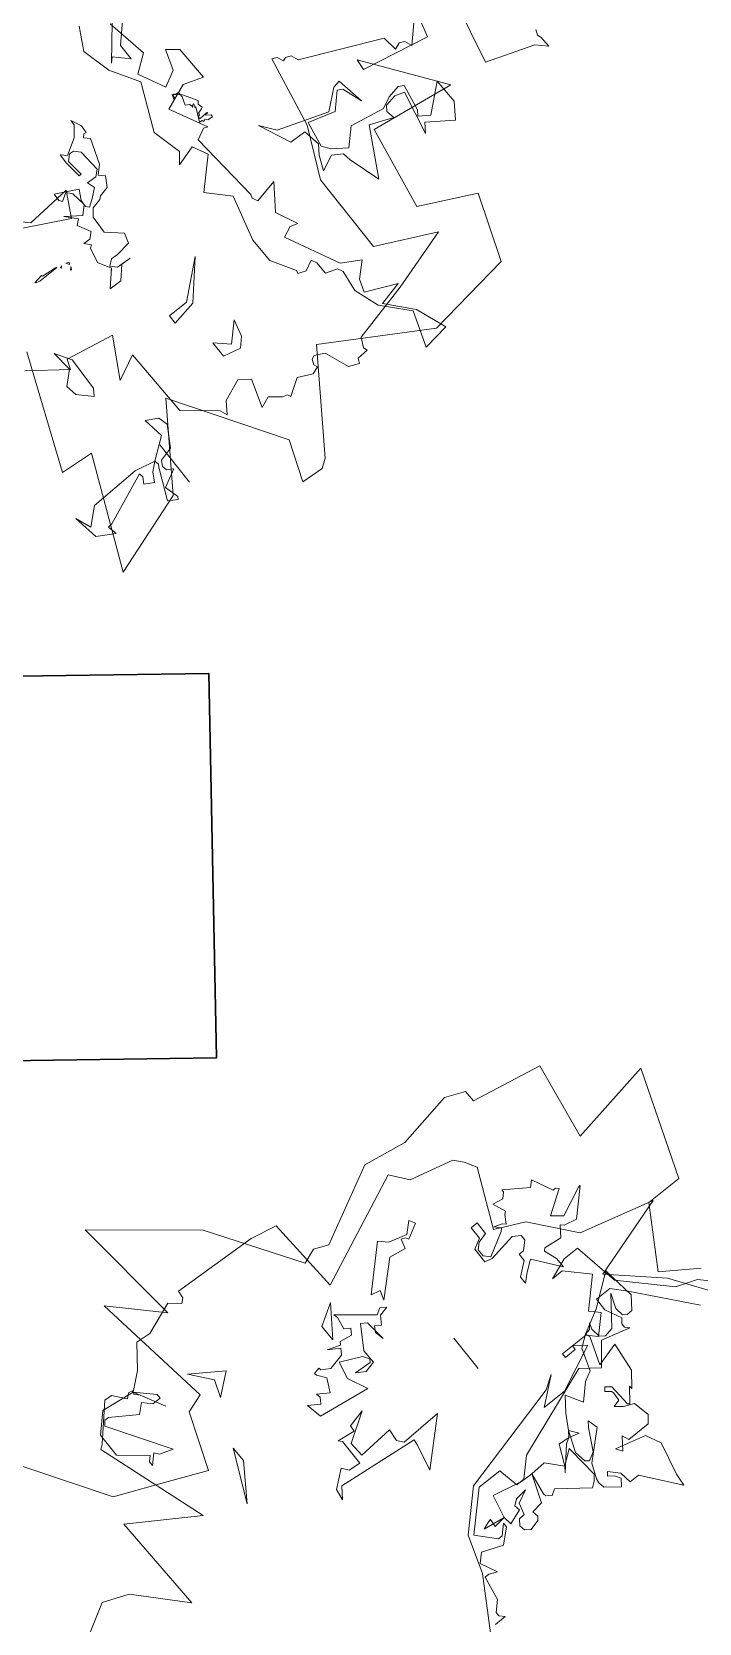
# Model space of a CAD drawing. Header units: metres. Extents: x -71 to 881, y -503 to 661.
# Drawn here: x 167.2 to 170.3, y -227.7 to -220.29 of the extents above; entities that cross this region are included whole.
import ezdxf

# ---------------------------------------------------------------- set-up
doc = ezdxf.new("R2010")
doc.units = ezdxf.units.M
doc.layers.add('ARBRE', color=100, linetype='Continuous', lineweight=13, true_color=0x00ff3f)
doc.layers.add('Parede', color=6, linetype='Continuous', lineweight=30)

# ---------------------------------------------------------------- blocks, each defined once
blk = doc.blocks.new('WMF2', base_point=(0, 0.01))
at = {"color": 251, "lineweight": 0, "true_color": 0x636466}
for points in [[(175.85, -184.22), (183.13, -179.1), (188.97, -172.64), (192.5, -184.13), (195.26, -173.72), (200.97, -168.92), (202.85, -164.87), (210.8, -168.41), (212.43, -167.44), (213.62, -166.42), (215.13, -160.27), (217.5, -158.38), (210.72, -142.97), (221.5, -142.28), (222.26, -138.6), (222.84, -126.51), (221.75, -126.41), (221.24, -125.83), (222.46, -124.38), (220.76, -119.93), (220.93, -117.85), (217.92, -115.52), (216.01, -113.25), (211.75, -115.52), (215.09, -113.71), (215.69, -113.21), (216.23, -113.25), (216.29, -112.71), (215.78, -112.1), (217.44, -110.7), (217.53, -109.6), (213.13, -105.6), (212.64, -105.02), (197.13, -110.25), (202.88, -101.16), (188.84, -101.73), (195.03, -95.86), (196.4, -92.3), (193.55, -87.25)], [(40.14, -89.34), (24.4, -82.93), (24.01, -87.6), (8.81, -80.93), (12.69, -92.64), (23.58, -100.08), (8.83, -109.56), (3.27, -107.44), (3.01, -110.61), (3.9, -111.79), (16.57, -120.44), (8.22, -134.47), (9.81, -146.85), (18.98, -150.2), (22.71, -142.59), (34.39, -144.58), (32.65, -156.43), (43.16, -148.65), (41.63, -148.52), (39.67, -158.01), (44.92, -159.4)], [(181.35, -183.49), (184.59, -178.67), (192.69, -183.49), (192.69, -188.7), (207.51, -193.95), (205.44, -181.84), (216.23, -183.49), (218.11, -173.58), (219.76, -173.52), (220.92, -170.8), (219.49, -162.84), (220.49, -156.77), (215.08, -146.26), (215.94, -144.26), (215.12, -142.21), (227.2, -134.24), (237.13, -121.84), (221.43, -123.58), (227.53, -117.47), (210.08, -120.09), (209.21, -117.47), (201.41, -114.58), (204.04, -108.47), (206.64, -102.36), (221.47, -92.77)], [(38.33, -87.51), (34.61, -92.45), (35.99, -92.94), (34.69, -99.75), (29.28, -96.73), (30.97, -100.19), (21.09, -100.49), (17.67, -104.7), (16.66, -105.12), (18.28, -106.23), (19.48, -109.18), (18.41, -110.67), (14.49, -109.41), (15.1, -110.95), (13.93, -112.47), (13.73, -113.15), (13.23, -113.37), (14.72, -115.61), (13.76, -117.64), (14.16, -118.66), (14.68, -118.45), (15.39, -118.76), (15.6, -119.27), (14.94, -120.61), (11.56, -121.96), (10.97, -123.39), (11.67, -123.68), (11.74, -125.32), (12.27, -125.11), (13.58, -125.77), (15.6, -134.05), (18.21, -142.77), (22.11, -134.68), (33.61, -134.71), (40.51, -137.9), (50.45, -139.73), (50.16, -140.44), (49.24, -140.81), (49.44, -141.32), (49.15, -142.04), (48.13, -142.44), (43.19, -153.31), (41.06, -153.59), (41.43, -154.51), (41.13, -155.22), (40.11, -155.63), (43.05, -158.46)], [(40.97, -163.9), (32.15, -161.95), (29.82, -168.64), (28.52, -170), (30.14, -169.93), (30.65, -169.72), (31.37, -170.03)], [(18.5, -90.74), (17.84, -93.61), (20.02, -96.45), (22.98, -96.02), (22.05, -97.63), (20.72, -98), (17.93, -96.37), (17.41, -94.37), (16.65, -93.94), (15.97, -94.11), (15.49, -94.96), (14.21, -92.52), (12.21, -93.06), (11.86, -92.86), (12.6, -91.6), (16.89, -93.51), (17.23, -93.72), (17.84, -93.61), (16.91, -92.52), (15.64, -91.79), (16.37, -90.52), (17.22, -91.02), (17.83, -90.91), (14.87, -83.79), (14.78, -83.17), (13.49, -83.45), (14.87, -81.07), (17.86, -80.56), (18.47, -80.47), (16.28, -81.33), (18.28, -83.52), (18.5, -90.74), (18.5, -90.74)], [(30.71, -93.26), (29.79, -92.67), (31.51, -90.88), (33.12, -90.61), (34.74, -92.37), (37.69, -92.07), (35.5, -93.43), (30.71, -93.26), (30.71, -93.26)], [(58.61, -95.97), (60.32, -95.97), (63.86, -99.98), (59.71, -97.06), (57.39, -99.38), (58.61, -101.21), (59.21, -101.81), (59.21, -103.52), (57.39, -100.59), (55.69, -98.89), (55.08, -98.89), (53.39, -100.59), (53.87, -107.05), (50.45, -105.22), (56.79, -93.05), (56.79, -94.14), (58.61, -95.97), (58.61, -95.97)], [(12.72, -95.5), (19.16, -95.5), (12.72, -95.5), (12.72, -95.5)], [(46.51, -96.62), (46.65, -96.16), (46.74, -95.97), (46.95, -97.29), (46.8, -97.34), (46.58, -99.41), (46.49, -99.57), (46.51, -96.62), (46.51, -96.62)], [(45.08, -100.81), (45.46, -101.12), (45.03, -100.9), (45.08, -100.81), (45.08, -100.81)], [(46.06, -100), (46.17, -99.95), (46.26, -100.23), (46.22, -100.08), (46.06, -100), (46.06, -100)], [(45.94, -101.27), (45.76, -101.16), (46.23, -100.87), (46.06, -101.21), (45.94, -101.27), (45.94, -101.27)], [(41.84, -105.25), (43.62, -104.29), (45.73, -104.74), (46.01, -105.12), (46.77, -104.41), (46.73, -105.44), (47.43, -106.2), (49.22, -105.25), (49.85, -105.94), (51.28, -104.6), (49.82, -106.67), (50.87, -107.74), (52.95, -107.44), (53.69, -106.82), (53.01, -105.71), (53.39, -105.43), (54.48, -105.47), (52.9, -108.54), (51.53, -107.75), (50.51, -107.72), (50.13, -108.07), (50.82, -109.11), (51.79, -110.25), (52.85, -109.93), (52.79, -111.31), (53.49, -112.07), (56.63, -111.82), (57.39, -111.12), (57.42, -110.48), (56.72, -109.72), (54.29, -109.98), (54.31, -109.62), (56.73, -109.36), (58.12, -109.4), (57.43, -110.12), (58.73, -112.28), (60.09, -113.37), (60.82, -113.4), (59.39, -114.07), (58.29, -114.03), (58.31, -113.66), (57.96, -113.28), (57.27, -113.98), (53.82, -112.76), (52.77, -111.68), (52.09, -112.38), (50.71, -111.59), (50.41, -110.19), (50.06, -109.81), (49.75, -108.42), (48.76, -107.65), (46.27, -107.55), (44.45, -109.59), (43.06, -109.17), (42.78, -107.03), (42.83, -106.03), (42.2, -105.27), (41.44, -105.97), (41.35, -108.07), (41.41, -106.7), (39.72, -105.17), (39.79, -103.4), (41.84, -105.25), (41.84, -105.25)], [(41.84, -105.25), (41.63, -105.03), (41.84, -105.25), (41.84, -105.25)], [(216.62, -108.51), (216.01, -113.25), (213.7, -115.58), (213.1, -115.58), (213.1, -114.35), (214.19, -113.25), (213.1, -112.03), (215.41, -108.51), (215.41, -107.9), (214.8, -107.41), (206.64, -112.66), (207.25, -110.82), (207.86, -110.33), (206.64, -109.11), (207.25, -109.11), (207.86, -109.72), (210.77, -106.2), (214.19, -106.2), (216.62, -108.51), (216.62, -108.51)], [(31.94, -110.31), (36.07, -115.05), (31.32, -110.9), (30.71, -107.38), (31.94, -107.38), (31.94, -110.31), (31.94, -110.31)], [(23.77, -111.52), (26.08, -113.84), (23.77, -113.24), (22.56, -112.13), (23.16, -109.69), (25.47, -109.69), (23.77, -111.52), (23.77, -111.52)], [(194.63, -115.87), (201.7, -119.08), (199.51, -119.1), (194.63, -115.87), (194.63, -115.87)], [(67.74, -125.68), (61.86, -126.76), (60.09, -124.38), (56.38, -126.21), (57.56, -128.41), (60.34, -129.35), (59.17, -130.88), (54.25, -131.01), (55.18, -128.25), (53.81, -124.69), (48.67, -127.32), (48.87, -126.75), (48.11, -125.21), (37.91, -126.12), (37.44, -125.97), (36.67, -126.35), (37.35, -129.67), (33.92, -127.23), (30.88, -128.65), (31.23, -127.59), (30.59, -126.09), (23.17, -129.77), (21.67, -132.34), (19.86, -130.44), (18.12, -129.86), (16.15, -134.19), (15.36, -130.85), (11.87, -133.9), (8.32, -135.28), (7.59, -135.54), (7.07, -131.77), (12.02, -133.45), (15.55, -130.27), (19.06, -129.03), (22.02, -129.38), (22.79, -129), (23.33, -127.38), (25.15, -127.33), (25.92, -126.95), (25.23, -125.56), (25.63, -124.43), (26.08, -124.57), (29.34, -122.59), (32.94, -122.53), (39.22, -124.13), (42.07, -121.37), (45.72, -125.04), (47.88, -123.97), (47.05, -121.13), (48.46, -122.25), (52.55, -121.18), (59.04, -124.03), (62.95, -121.62), (67.02, -120.56), (70.08, -122.22)], [(67, -127.23), (64.57, -124.92), (62.26, -124.92), (64.09, -123.1), (63.48, -122.5), (69.93, -127.84)], [(208.1, -122), (210.46, -122.83), (213.34, -120.5), (210.43, -124.86), (208.1, -122), (208.1, -122)], [(54.16, -127.33), (52.25, -128.51), (51.85, -128.21), (51.22, -128.34), (51.11, -128.15), (50.9, -127.48), (50.6, -127.43), (50.52, -127.17), (50.44, -127.11), (50.17, -127.21), (50.23, -128.35), (50.16, -128.51), (50.16, -128.08), (50.07, -128.03), (49.62, -128.66), (49.33, -128.62), (49.38, -127.89), (49.74, -127.62), (49.57, -127.32), (49.82, -127.23), (49.84, -126.81), (51.76, -127.71), (51.74, -127.58), (52.22, -127.74), (52.33, -127.68), (51.98, -127.29), (52.17, -127.38), (52.57, -127.26), (52.83, -126.75), (53.96, -127.11), (54.74, -127.1), (54.8, -126.57), (54.93, -126.53), (54.96, -126.46), (54.93, -126.32), (54.74, -126.22), (54.51, -126.31), (54.41, -126.05), (55.06, -126.28), (54.16, -127.33), (54.16, -127.33)], [(190.5, -128.76), (189.64, -129.45), (189.46, -131.17), (193.19, -131.13), (193.65, -130.73), (193.32, -133.22), (194.17, -133.3), (194.78, -135.8), (192.24, -131.89), (190.15, -132.02), (190.49, -137.07), (188.78, -136.9), (187.93, -137.58), (188.18, -143.5), (182.86, -137.92), (186.5, -138.74), (187.36, -138.82), (188.57, -127.35), (187.03, -126.24), (188.66, -126.48), (190.5, -128.76), (190.5, -128.76)], [(167.53, -134.78), (172.77, -136.49), (177.52, -141.23), (181.55, -156.93), (182.76, -158.76), (179.84, -155.24), (179.84, -158.76), (182.76, -165.09), (183.97, -163.4), (183.36, -163.4), (183.36, -161.69), (183.97, -161.69), (183.97, -165.71), (182.76, -166.93), (185.07, -169.24), (186.28, -168.03), (189.83, -171.55), (192.73, -168.64), (192.73, -166.93), (193.83, -169.85), (193.83, -172.16), (187.38, -173.37), (181.55, -179.23), (180.45, -182.15), (178.13, -184.47)], [(177.52, -180.32), (185.07, -173.85), (186.89, -172.16), (186.89, -169.85), (185.07, -169.85), (182.76, -170.95), (182.15, -170.45), (181.55, -170.45), (181.05, -170.95), (182.15, -166.93), (179.21, -164.61), (181.05, -162.17), (176.31, -149.38), (174, -147.07), (174, -145.86), (176.91, -145.25), (176.91, -141.71), (172.29, -137.1), (169.85, -139.41), (169.85, -140.01), (171.07, -141.23), (170.45, -141.23), (168.76, -139.41), (169.85, -136.49), (168.76, -135.38), (166.44, -136.49), (166.93, -135.38), (166.93, -134.78), (163.52, -134.17), (162.29, -132.95), (161.69, -132.95), (161.08, -133.55), (161.08, -131.86)], [(160.6, -130.65), (167.53, -134.78), (167.53, -134.78)], [(198.96, -132.02), (199.76, -132.54), (200.36, -132.4), (199.38, -133.95), (201.26, -134.85), (202.39, -133.98), (202.72, -133.9), (202.93, -134.84), (202.59, -134.91), (201.88, -136.06), (202.37, -138.31), (203.19, -138.84), (204.17, -137.22), (203.51, -139.04), (203.93, -139.29), (203.69, -141.03), (204.43, -141.55), (204.96, -140.74), (206.69, -141.04), (207.29, -140.91), (203.63, -145.45), (204.17, -146.3), (203.66, -147.12), (203.34, -145.79), (202.2, -145.06), (202.72, -144.26), (201.92, -143.8), (200.66, -144.08), (203.6, -143.77), (204.12, -142.96), (200.96, -141), (198.96, -141.1), (198.59, -139.51), (199.36, -138.28), (199.2, -140.69), (199.61, -140.96), (200.47, -140.41), (201.83, -137.47), (199.42, -136.95), (196.65, -138.27), (197.74, -130.97), (199.93, -130.47), (198.96, -132.02), (198.96, -132.02)], [(28.56, -153.92), (30.94, -150.53), (29.67, -149.64), (35.82, -150.93), (36.23, -149.61), (35.92, -147.95), (35.22, -147.45), (34.02, -147.66), (35.31, -144.47), (28.78, -140.9), (33.22, -139.51), (34.42, -139.31), (35.29, -137.92), (34.3, -135.76), (36.32, -136.63), (37.59, -137.52), (39.98, -137.11), (40.07, -134.73), (44.54, -132.73), (42.46, -134.33), (40.08, -141.29), (42.26, -143.89), (42.45, -144.97), (38.49, -145.64), (41.28, -144.68), (41.66, -143.99), (39.59, -141.99), (40.67, -138.22), (37.1, -137.61), (35.99, -138.41), (34.61, -140.39), (36.71, -142.49), (35.82, -147.35), (36.59, -148.94), (36.91, -150.74), (36.53, -151.43), (32.84, -150.83), (32.14, -150.33), (31.15, -151.75), (34.23, -155.28), (30.66, -155.41), (28.56, -153.92), (28.56, -153.92)], [(172.09, -138.69), (172.45, -139.76), (172.53, -140.18), (171.42, -140.08), (171.62, -141.79), (170.39, -141.96), (171.14, -144.02), (171.94, -143.9), (172.54, -144.66), (172.74, -146.37), (171.85, -144.55), (170.26, -144.14), (170.19, -143.29), (169.43, -142.72), (168.61, -142.9), (168.09, -143.61), (168.48, -145.07), (168.92, -145.41), (169.79, -145.28), (170.04, -146.94), (173.91, -148.36), (170.8, -147.91), (170.41, -148.01), (169.9, -148.71), (170.41, -149.48), (167.33, -153.6), (167.88, -154.33), (168.63, -154.89), (173.09, -154.46), (173.45, -154.42), (171.93, -152.49), (171.21, -151.97), (174.13, -154.55), (174.64, -155.32), (175.4, -155.88), (172.47, -154.78), (170.8, -155.02), (170.42, -155.53), (171.04, -156.68), (174.04, -158.22), (174.74, -158.74), (173.33, -159.18), (169.98, -155.59), (167.94, -154.77), (167.31, -154.68), (166.44, -154.8), (165.01, -156.7), (165.95, -157.41), (166.73, -156.9), (167.3, -156.16), (167.79, -156.52), (166.47, -157.79), (164.8, -158.03), (164.79, -159.51), (159.94, -163.43), (161.71, -163.57), (166.28, -164.6), (168.39, -163.57), (169.49, -159.28), (168.67, -159.85), (170.32, -161.09), (169.36, -161.46), (169.4, -164.84), (170.39, -165.59), (172.66, -165.09), (173.31, -163.69), (174.06, -162.7), (174.38, -163.72), (175.5, -163.78), (175.85, -163.73), (176.42, -162.98), (176.92, -163.36), (176.35, -164.1), (173.23, -164.33), (173.04, -164.58), (174.93, -166.01), (174.5, -166.07), (176.45, -167.55), (180.59, -167.98), (179.68, -164.7), (183.52, -166.03), (184.12, -165.76), (184.28, -166.58), (184.98, -167.12), (184.09, -166.85), (182.78, -167.03), (182.25, -167.74), (182.48, -169.01), (186.32, -171.88), (184.25, -171.11), (183.02, -171.28), (182.66, -171.8), (182.73, -172.63), (184.43, -173.9), (189.08, -173.24), (185.87, -169.02), (184.12, -165.76), (182.95, -164.22), (179.83, -163.17), (179.13, -161.78), (177.11, -159.84), (179.39, -158.51), (177.45, -157.05), (175.4, -155.88), (174.19, -156.77), (174.64, -155.32), (174.73, -153.72), (171.93, -152.49), (174.04, -150.58), (173.91, -148.36), (173.97, -146.62), (174.86, -142.5), (171.62, -141.79), (172.09, -138.69), (172.09, -138.69)], [(208.87, -141.57), (204.74, -138.66), (207.06, -138.66), (208.87, -141.57), (208.87, -141.57)], [(208.96, -155.15), (209.4, -154.92), (209.63, -154.33), (208.3, -153.97), (208.67, -151.63), (204.64, -147.41), (205.96, -147.79), (206.24, -146.5), (211.37, -151.69), (210.33, -152.81), (209.63, -155.34), (210.96, -156.71), (210.11, -157.18), (208.96, -155.15), (208.96, -155.15)], [(189.52, -151.57), (194.75, -151.57), (189.52, -151.57), (189.52, -151.57)], [(203.13, -162.67), (204.93, -162.67), (204.93, -163.71), (203.13, -163.71), (202.75, -162.29), (202.01, -161.54), (200.96, -161.54), (200.21, -162.29), (202.01, -165.5), (202.37, -165.88), (203.13, -165.12), (202.75, -166.25), (202.37, -166.64), (203.5, -167.31), (203.82, -167.68), (205.6, -166.93), (205.31, -168.42), (205.98, -169.09), (206.34, -169.09), (204.18, -172.31), (204.93, -173.05), (202.01, -174.48), (202.01, -174.86), (201.7, -175.24), (199.54, -172.01), (198.43, -173.43), (200.21, -177.4), (200.21, -177.69), (197, -174.48), (197.38, -172.69), (197.76, -172.31), (196.33, -171.27), (196.63, -168.73), (196.33, -168.42), (194.53, -169.09), (193.04, -169.09), (196.63, -166.25), (195.57, -164.83), (194.53, -163.71), (195.57, -163.71), (197, -165.5), (198.12, -165.5), (198.12, -166.25), (199.17, -167.31), (199.92, -167.31), (200.59, -166.25), (199.92, -162.29), (200.21, -161.25), (202.37, -161.25), (203.13, -162.67), (203.13, -162.67)]]:
    blk.add_lwpolyline(points, dxfattribs=at)

msp = doc.modelspace()

# ---------------------------------------------------------------- linework, layer by layer
at = {"layer": 'Parede'}
msp.add_lwpolyline([(162.9331, -223.3524), (162.9696, -225.1418), (168.0574, -225.069), (168.021, -223.2797), (162.9331, -223.3524)], dxfattribs=at)

# ---------------------------------------------------------------- block references
at = {"layer": 'ARBRE', "color": 251, "lineweight": 5, "true_color": 0x636466, "xscale": 0.03451886634015593, "yscale": 0.03451886634015593, "zscale": 0.03451886634015593, "rotation": 128.5771086415459}
for p in [(165.6282, -224.7891), (169.262, -234.8922)]:
    msp.add_blockref('WMF2', p, dxfattribs=at)

doc.saveas('drawing.dxf')
